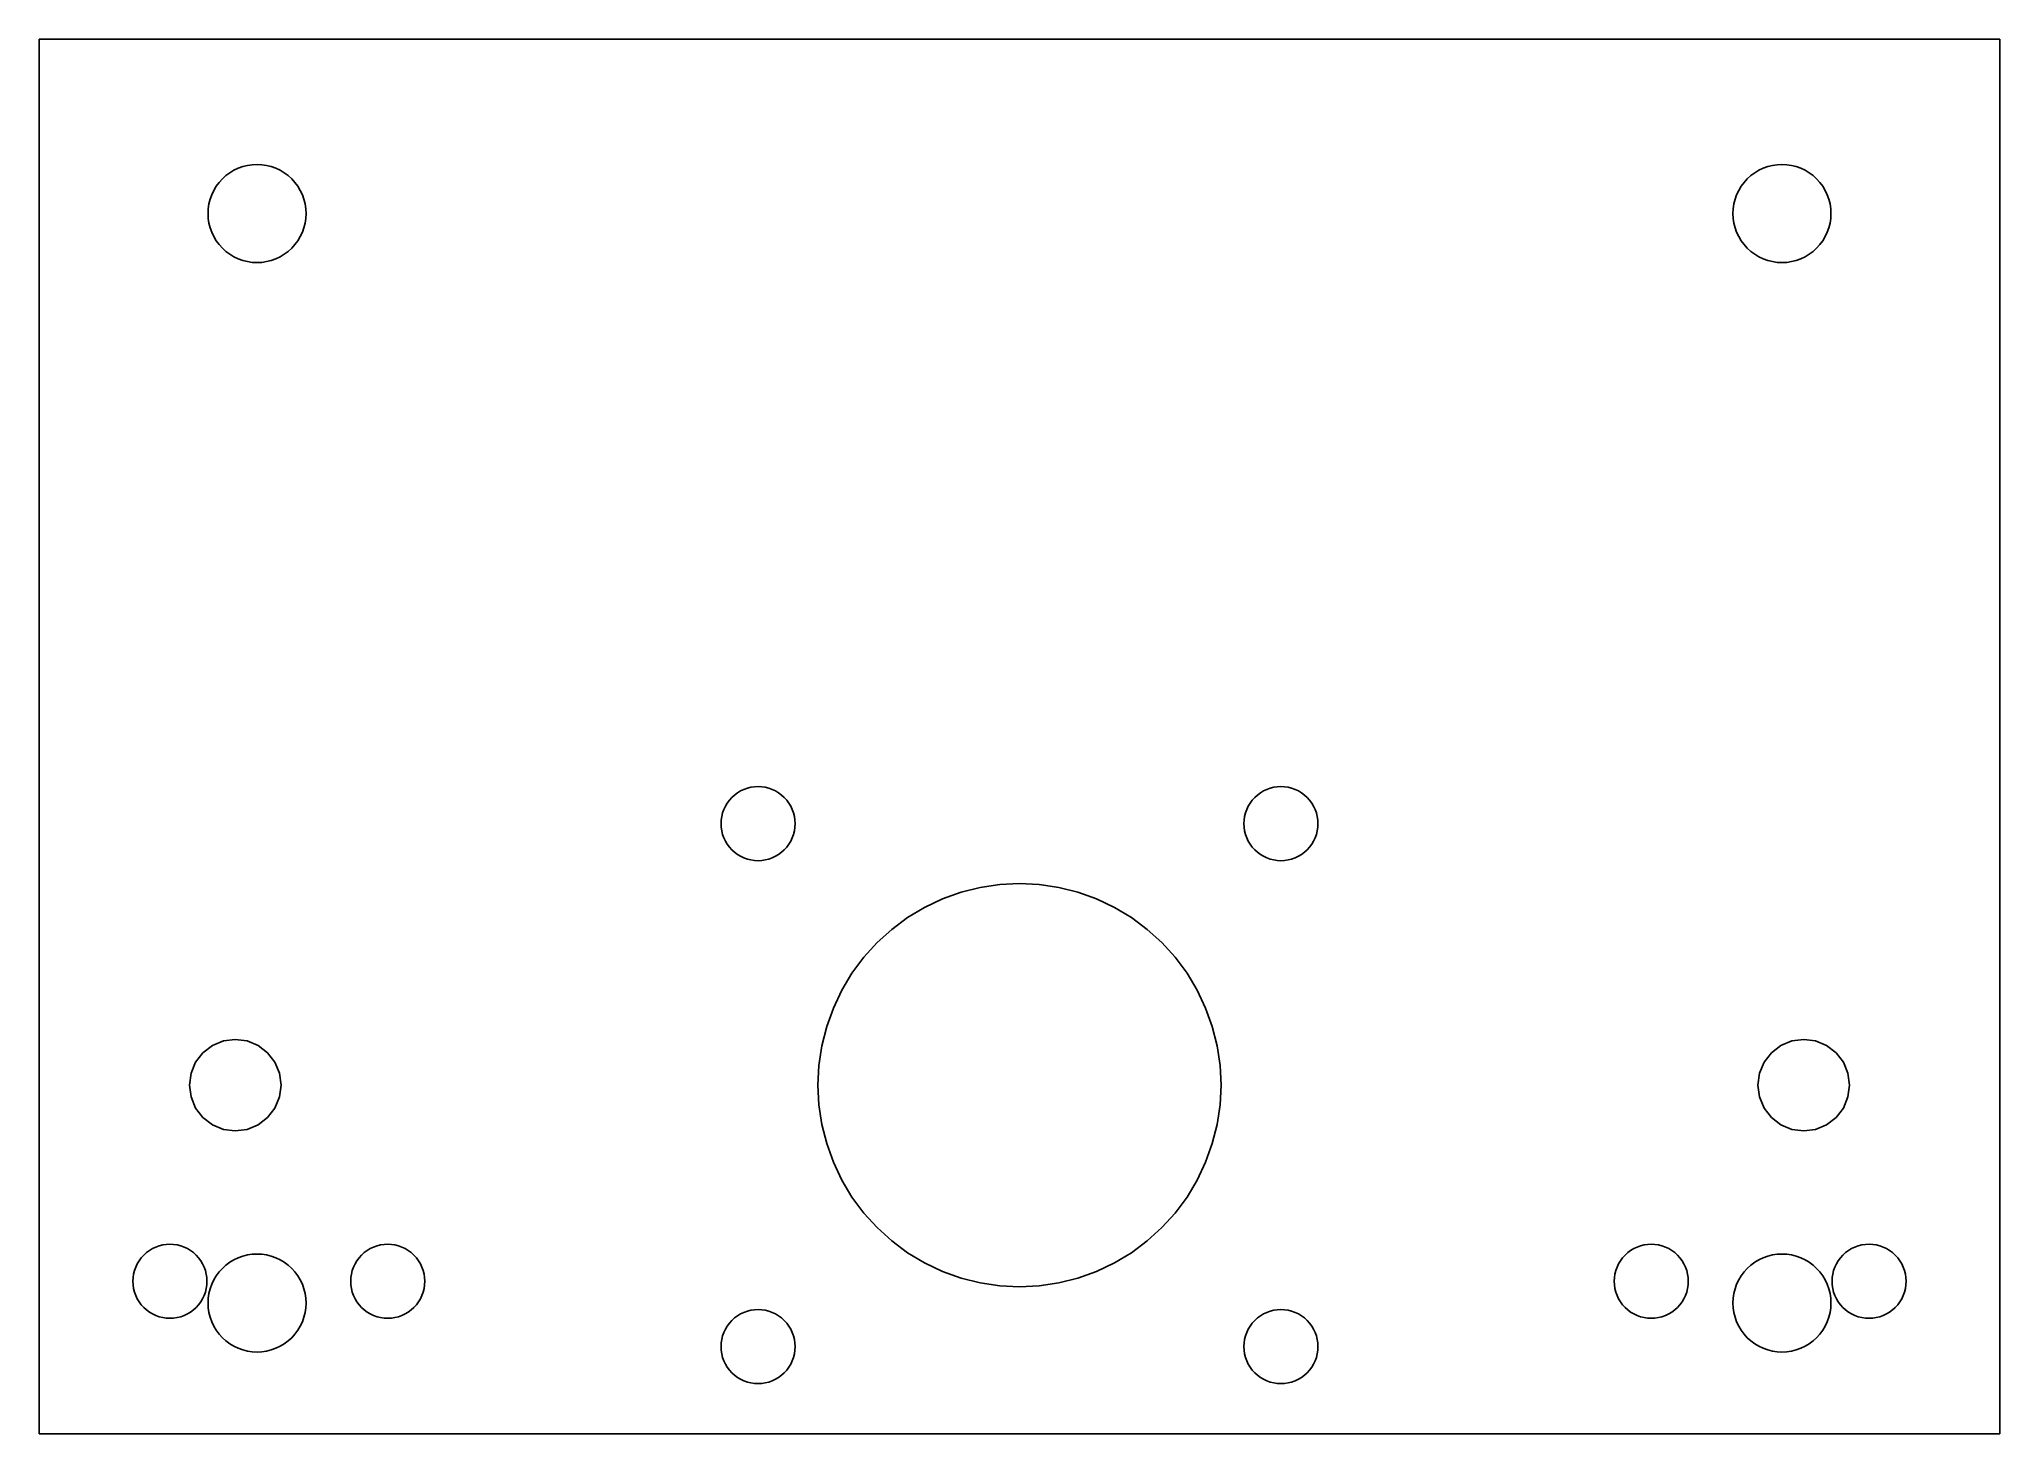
# Model space of a CAD drawing. Header units: metres. Extents: x -10 to 80, y 8 to 72.
import ezdxf

# ---------------------------------------------------------------- set-up
doc = ezdxf.new("R2010")
doc.units = ezdxf.units.M

msp = doc.modelspace()

# ---------------------------------------------------------------- linework, layer by layer
for p, q in [((80, 72), (-10, 72)), ((-10, 72), (-10, 8)), ((80, 8), (80, 72)), ((-1.59099, 65.591), (-1.42738, 65.7393)), ((-1.42738, 65.7393), (-1.25003, 65.8708)), ((-1.25003, 65.8708), (-1.06064, 65.9843)), ((-1.06064, 65.9843), (-0.86102, 66.0787)), ((-0.86102, 66.0787), (-0.65314, 66.1531)), ((-0.65314, 66.1531), (-0.43895, 66.2068)), ((-0.43895, 66.2068), (-0.22054, 66.2392)), ((-0.22054, 66.2392), (0, 66.25)), ((0, 66.25), (0.22054, 66.2392)), ((0.22054, 66.2392), (0.43895, 66.2068)), ((0.43895, 66.2068), (0.65314, 66.1531)), ((0.65314, 66.1531), (0.86102, 66.0787)), ((0.86102, 66.0787), (1.06064, 65.9843)), ((1.06064, 65.9843), (1.25003, 65.8708)), ((1.25003, 65.8708), (1.42738, 65.7393)), ((1.42738, 65.7393), (1.59099, 65.591)), ((68.409, 65.591), (68.5726, 65.7393)), ((68.5726, 65.7393), (68.75, 65.8708)), ((68.75, 65.8708), (68.9393, 65.9843)), ((68.9393, 65.9843), (69.139, 66.0787)), ((69.139, 66.0787), (69.3468, 66.1531)), ((69.3468, 66.1531), (69.561, 66.2068)), ((69.561, 66.2068), (69.7794, 66.2392)), ((69.7794, 66.2392), (70, 66.25)), ((70, 66.25), (70.2205, 66.2392)), ((70.2205, 66.2392), (70.4389, 66.2068)), ((70.4389, 66.2068), (70.6531, 66.1531)), ((70.6531, 66.1531), (70.861, 66.0787)), ((70.861, 66.0787), (71.0606, 65.9843)), ((71.0606, 65.9843), (71.25, 65.8708)), ((71.25, 65.8708), (71.4274, 65.7393)), ((71.4274, 65.7393), (71.591, 65.591)), ((-2.15311, 64.6531), (-2.07872, 64.861)), ((-2.07872, 64.861), (-1.98431, 65.0606)), ((-1.98431, 65.0606), (-1.8708, 65.25)), ((-1.8708, 65.25), (-1.73927, 65.4274)), ((-1.73927, 65.4274), (-1.59099, 65.591)), ((1.59099, 65.591), (1.73927, 65.4274)), ((1.73927, 65.4274), (1.8708, 65.25)), ((1.8708, 65.25), (1.98431, 65.0606)), ((1.98431, 65.0606), (2.07872, 64.861)), ((2.07872, 64.861), (2.15311, 64.6531)), ((67.8469, 64.6531), (67.9213, 64.861)), ((67.9213, 64.861), (68.0157, 65.0606)), ((68.0157, 65.0606), (68.1292, 65.25)), ((68.1292, 65.25), (68.2607, 65.4274)), ((68.2607, 65.4274), (68.409, 65.591)), ((71.591, 65.591), (71.7393, 65.4274)), ((71.7393, 65.4274), (71.8708, 65.25)), ((71.8708, 65.25), (71.9843, 65.0606)), ((71.9843, 65.0606), (72.0787, 64.861)), ((72.0787, 64.861), (72.1531, 64.6531)), ((-2.25, 64), (-2.23915, 64.2205)), ((-2.23915, 63.7794), (-2.25, 64)), ((-2.23915, 64.2205), (-2.20676, 64.4389)), ((-2.20676, 64.4389), (-2.15311, 64.6531)), ((2.15311, 64.6531), (2.20676, 64.4389)), ((2.20676, 64.4389), (2.23915, 64.2205)), ((2.23915, 64.2205), (2.25, 64)), ((2.25, 64), (2.23915, 63.7794)), ((67.75, 64), (67.7608, 64.2205)), ((67.7608, 63.7794), (67.75, 64)), ((67.7608, 64.2205), (67.7932, 64.4389)), ((67.7932, 64.4389), (67.8469, 64.6531)), ((72.1531, 64.6531), (72.2068, 64.4389)), ((72.2068, 64.4389), (72.2392, 64.2205)), ((72.2392, 64.2205), (72.25, 64)), ((72.25, 64), (72.2392, 63.7794)), ((-2.20676, 63.561), (-2.23915, 63.7794)), ((-2.15311, 63.3468), (-2.20676, 63.561)), ((-2.07872, 63.139), (-2.15311, 63.3468)), ((-1.98431, 62.9393), (-2.07872, 63.139)), ((2.07872, 63.139), (1.98431, 62.9393)), ((2.15311, 63.3468), (2.07872, 63.139)), ((2.20676, 63.561), (2.15311, 63.3468)), ((2.23915, 63.7794), (2.20676, 63.561)), ((67.7932, 63.561), (67.7608, 63.7794)), ((67.8469, 63.3468), (67.7932, 63.561)), ((67.9213, 63.139), (67.8469, 63.3468)), ((68.0157, 62.9393), (67.9213, 63.139)), ((72.0787, 63.139), (71.9843, 62.9393)), ((72.1531, 63.3468), (72.0787, 63.139)), ((72.2068, 63.561), (72.1531, 63.3468)), ((72.2392, 63.7794), (72.2068, 63.561)), ((-1.8708, 62.75), (-1.98431, 62.9393)), ((-1.73927, 62.5726), (-1.8708, 62.75)), ((-1.59099, 62.409), (-1.73927, 62.5726)), ((-1.42738, 62.2607), (-1.59099, 62.409)), ((-1.25003, 62.1292), (-1.42738, 62.2607)), ((-1.06064, 62.0157), (-1.25003, 62.1292)), ((1.25003, 62.1292), (1.06064, 62.0157)), ((1.42738, 62.2607), (1.25003, 62.1292)), ((1.59099, 62.409), (1.42738, 62.2607)), ((1.73927, 62.5726), (1.59099, 62.409)), ((1.8708, 62.75), (1.73927, 62.5726)), ((1.98431, 62.9393), (1.8708, 62.75)), ((68.1292, 62.75), (68.0157, 62.9393)), ((68.2607, 62.5726), (68.1292, 62.75)), ((68.409, 62.409), (68.2607, 62.5726)), ((68.5726, 62.2607), (68.409, 62.409)), ((68.75, 62.1292), (68.5726, 62.2607)), ((68.9393, 62.0157), (68.75, 62.1292)), ((71.25, 62.1292), (71.0606, 62.0157)), ((71.4274, 62.2607), (71.25, 62.1292)), ((71.591, 62.409), (71.4274, 62.2607)), ((71.7393, 62.5726), (71.591, 62.409)), ((71.8708, 62.75), (71.7393, 62.5726)), ((71.9843, 62.9393), (71.8708, 62.75)), ((-0.86102, 61.9213), (-1.06064, 62.0157)), ((-0.65314, 61.8469), (-0.86102, 61.9213)), ((-0.43895, 61.7932), (-0.65314, 61.8469)), ((-0.22054, 61.7608), (-0.43895, 61.7932)), ((0, 61.75), (-0.22054, 61.7608)), ((0.22054, 61.7608), (0, 61.75)), ((0.43895, 61.7932), (0.22054, 61.7608)), ((0.65314, 61.8469), (0.43895, 61.7932)), ((0.86102, 61.9213), (0.65314, 61.8469)), ((1.06064, 62.0157), (0.86102, 61.9213)), ((69.139, 61.9213), (68.9393, 62.0157)), ((69.3468, 61.8469), (69.139, 61.9213)), ((69.561, 61.7932), (69.3468, 61.8469)), ((69.7794, 61.7608), (69.561, 61.7932)), ((70, 61.75), (69.7794, 61.7608)), ((70.2205, 61.7608), (70, 61.75)), ((70.4389, 61.7932), (70.2205, 61.7608)), ((70.6531, 61.8469), (70.4389, 61.7932)), ((70.861, 61.9213), (70.6531, 61.8469)), ((71.0606, 62.0157), (70.861, 61.9213)), ((21.5007, 36.8014), (21.5865, 36.9445)), ((21.5865, 36.9445), (21.6859, 37.0785)), ((21.6859, 37.0785), (21.7979, 37.2021)), ((21.7979, 37.2021), (21.9215, 37.3141)), ((21.9215, 37.3141), (22.0555, 37.4135)), ((22.0555, 37.4135), (22.1986, 37.4993)), ((22.1986, 37.4993), (22.3494, 37.5706)), ((22.3494, 37.5706), (22.5065, 37.6268)), ((22.5065, 37.6268), (22.6683, 37.6673)), ((22.6683, 37.6673), (22.8334, 37.6918)), ((22.8334, 37.6918), (23, 37.7)), ((23, 37.7), (23.1666, 37.6918)), ((23.1666, 37.6918), (23.3316, 37.6673)), ((23.3316, 37.6673), (23.4935, 37.6268)), ((23.4935, 37.6268), (23.6506, 37.5706)), ((23.6506, 37.5706), (23.8014, 37.4993)), ((23.8014, 37.4993), (23.9445, 37.4135)), ((23.9445, 37.4135), (24.0785, 37.3141)), ((24.0785, 37.3141), (24.2021, 37.2021)), ((24.2021, 37.2021), (24.3141, 37.0785)), ((24.3141, 37.0785), (24.4135, 36.9445)), ((24.4135, 36.9445), (24.4993, 36.8014)), ((45.5007, 36.8014), (45.5865, 36.9445)), ((45.5865, 36.9445), (45.6859, 37.0785)), ((45.6859, 37.0785), (45.7979, 37.2021)), ((45.7979, 37.2021), (45.9215, 37.3141)), ((45.9215, 37.3141), (46.0555, 37.4135)), ((46.0555, 37.4135), (46.1986, 37.4993)), ((46.1986, 37.4993), (46.3494, 37.5706)), ((46.3494, 37.5706), (46.5065, 37.6268)), ((46.5065, 37.6268), (46.6683, 37.6673)), ((46.6683, 37.6673), (46.8334, 37.6918)), ((46.8334, 37.6918), (47, 37.7)), ((47, 37.7), (47.1666, 37.6918)), ((47.1666, 37.6918), (47.3316, 37.6673)), ((47.3316, 37.6673), (47.4935, 37.6268)), ((47.4935, 37.6268), (47.6506, 37.5706)), ((47.6506, 37.5706), (47.8014, 37.4993)), ((47.8014, 37.4993), (47.9445, 37.4135)), ((47.9445, 37.4135), (48.0785, 37.3141)), ((48.0785, 37.3141), (48.2021, 37.2021)), ((48.2021, 37.2021), (48.3141, 37.0785)), ((48.3141, 37.0785), (48.4135, 36.9445)), ((48.4135, 36.9445), (48.4993, 36.8014)), ((21.3, 36), (21.3082, 36.1666)), ((21.3082, 35.8334), (21.3, 36)), ((21.3082, 36.1666), (21.3327, 36.3316)), ((21.3327, 36.3316), (21.3732, 36.4935)), ((21.3732, 36.4935), (21.4294, 36.6506)), ((21.4294, 36.6506), (21.5007, 36.8014)), ((24.4993, 36.8014), (24.5706, 36.6506)), ((24.5706, 36.6506), (24.6268, 36.4935)), ((24.6268, 36.4935), (24.6673, 36.3316)), ((24.6673, 36.3316), (24.6918, 36.1666)), ((24.6918, 36.1666), (24.7, 36)), ((24.7, 36), (24.6918, 35.8334)), ((45.3, 36), (45.3082, 36.1666)), ((45.3082, 35.8334), (45.3, 36)), ((45.3082, 36.1666), (45.3327, 36.3316)), ((45.3327, 36.3316), (45.3732, 36.4935)), ((45.3732, 36.4935), (45.4294, 36.6506)), ((45.4294, 36.6506), (45.5007, 36.8014)), ((48.4993, 36.8014), (48.5706, 36.6506)), ((48.5706, 36.6506), (48.6268, 36.4935)), ((48.6268, 36.4935), (48.6673, 36.3316)), ((48.6673, 36.3316), (48.6918, 36.1666)), ((48.6918, 36.1666), (48.7, 36)), ((48.7, 36), (48.6918, 35.8334)), ((21.3327, 35.6683), (21.3082, 35.8334)), ((21.3732, 35.5065), (21.3327, 35.6683)), ((21.4294, 35.3494), (21.3732, 35.5065)), ((21.5007, 35.1986), (21.4294, 35.3494)), ((21.5865, 35.0555), (21.5007, 35.1986)), ((24.4993, 35.1986), (24.4135, 35.0555)), ((24.5706, 35.3494), (24.4993, 35.1986)), ((24.6268, 35.5065), (24.5706, 35.3494)), ((24.6673, 35.6683), (24.6268, 35.5065)), ((24.6918, 35.8334), (24.6673, 35.6683)), ((45.3327, 35.6683), (45.3082, 35.8334)), ((45.3732, 35.5065), (45.3327, 35.6683)), ((45.4294, 35.3494), (45.3732, 35.5065)), ((45.5007, 35.1986), (45.4294, 35.3494)), ((45.5865, 35.0555), (45.5007, 35.1986)), ((48.4993, 35.1986), (48.4135, 35.0555)), ((48.5706, 35.3494), (48.4993, 35.1986)), ((48.6268, 35.5065), (48.5706, 35.3494)), ((48.6673, 35.6683), (48.6268, 35.5065)), ((48.6918, 35.8334), (48.6673, 35.6683)), ((21.6859, 34.9215), (21.5865, 35.0555)), ((21.7979, 34.7979), (21.6859, 34.9215)), ((21.9215, 34.6859), (21.7979, 34.7979)), ((22.0555, 34.5865), (21.9215, 34.6859)), ((22.1986, 34.5007), (22.0555, 34.5865)), ((22.3494, 34.4294), (22.1986, 34.5007)), ((22.5065, 34.3732), (22.3494, 34.4294)), ((22.6683, 34.3327), (22.5065, 34.3732)), ((22.8334, 34.3082), (22.6683, 34.3327)), ((23, 34.3), (22.8334, 34.3082)), ((23.1666, 34.3082), (23, 34.3)), ((23.3316, 34.3327), (23.1666, 34.3082)), ((23.4935, 34.3732), (23.3316, 34.3327)), ((23.6506, 34.4294), (23.4935, 34.3732)), ((23.8014, 34.5007), (23.6506, 34.4294)), ((23.9445, 34.5865), (23.8014, 34.5007)), ((24.0785, 34.6859), (23.9445, 34.5865)), ((24.2021, 34.7979), (24.0785, 34.6859)), ((24.3141, 34.9215), (24.2021, 34.7979)), ((24.4135, 35.0555), (24.3141, 34.9215)), ((45.6859, 34.9215), (45.5865, 35.0555)), ((45.7979, 34.7979), (45.6859, 34.9215)), ((45.9215, 34.6859), (45.7979, 34.7979)), ((46.0555, 34.5865), (45.9215, 34.6859)), ((46.1986, 34.5007), (46.0555, 34.5865)), ((46.3494, 34.4294), (46.1986, 34.5007)), ((46.5065, 34.3732), (46.3494, 34.4294)), ((46.6683, 34.3327), (46.5065, 34.3732)), ((46.8334, 34.3082), (46.6683, 34.3327)), ((47, 34.3), (46.8334, 34.3082)), ((47.1666, 34.3082), (47, 34.3)), ((47.3316, 34.3327), (47.1666, 34.3082)), ((47.4935, 34.3732), (47.3316, 34.3327)), ((47.6506, 34.4294), (47.4935, 34.3732)), ((47.8014, 34.5007), (47.6506, 34.4294)), ((47.9445, 34.5865), (47.8014, 34.5007)), ((48.0785, 34.6859), (47.9445, 34.5865)), ((48.2021, 34.7979), (48.0785, 34.6859)), ((48.3141, 34.9215), (48.2021, 34.7979)), ((48.4135, 35.0555), (48.3141, 34.9215)), ((30.6396, 32.1578), (31.4602, 32.5459)), ((31.4602, 32.5459), (32.3149, 32.8517)), ((32.3149, 32.8517), (33.1954, 33.0723)), ((33.1954, 33.0723), (34.0933, 33.2054)), ((34.0933, 33.2054), (35, 33.25)), ((35, 33.25), (35.9066, 33.2054)), ((35.9066, 33.2054), (36.8046, 33.0723)), ((36.8046, 33.0723), (37.6851, 32.8517)), ((37.6851, 32.8517), (38.5398, 32.5459)), ((38.5398, 32.5459), (39.3604, 32.1578)), ((29.1319, 31.1503), (29.861, 31.6911)), ((29.861, 31.6911), (30.6396, 32.1578)), ((39.3604, 32.1578), (40.139, 31.6911)), ((40.139, 31.6911), (40.8681, 31.1503)), ((28.4593, 30.5407), (29.1319, 31.1503)), ((40.8681, 31.1503), (41.5407, 30.5407)), ((27.3089, 29.139), (27.8496, 29.8681)), ((27.8496, 29.8681), (28.4593, 30.5407)), ((41.5407, 30.5407), (42.1503, 29.8681)), ((42.1503, 29.8681), (42.6911, 29.139)), ((26.8422, 28.3604), (27.3089, 29.139)), ((42.6911, 29.139), (43.1578, 28.3604)), ((26.4541, 27.5398), (26.8422, 28.3604)), ((43.1578, 28.3604), (43.5459, 27.5398)), ((26.1483, 26.6851), (26.4541, 27.5398)), ((43.5459, 27.5398), (43.8517, 26.6851)), ((-1.54352, 26.0284), (-1, 26.1)), ((-1, 26.1), (-0.45647, 26.0284)), ((25.9277, 25.8046), (26.1483, 26.6851)), ((43.8517, 26.6851), (44.0723, 25.8046)), ((70.4565, 26.0284), (71, 26.1)), ((71, 26.1), (71.5435, 26.0284)), ((-2.81865, 25.05), (-2.48491, 25.4849)), ((-2.48491, 25.4849), (-2.04999, 25.8186)), ((-2.04999, 25.8186), (-1.54352, 26.0284)), ((-0.45647, 26.0284), (0.04999, 25.8186)), ((0.04999, 25.8186), (0.48491, 25.4849)), ((0.48491, 25.4849), (0.81865, 25.05)), ((25.7945, 24.9066), (25.9277, 25.8046)), ((44.0723, 25.8046), (44.2054, 24.9066)), ((69.1813, 25.05), (69.5151, 25.4849)), ((69.5151, 25.4849), (69.95, 25.8186)), ((69.95, 25.8186), (70.4565, 26.0284)), ((71.5435, 26.0284), (72.05, 25.8186)), ((72.05, 25.8186), (72.4849, 25.4849)), ((72.4849, 25.4849), (72.8186, 25.05)), ((-3.09999, 24), (-3.02844, 24.5435)), ((-3.02844, 24.5435), (-2.81865, 25.05)), ((0.81865, 25.05), (1.02844, 24.5435)), ((1.02844, 24.5435), (1.09999, 24)), ((25.75, 24), (25.7945, 24.9066)), ((44.2054, 24.9066), (44.25, 24)), ((68.9, 24), (68.9715, 24.5435)), ((68.9715, 24.5435), (69.1813, 25.05)), ((72.8186, 25.05), (73.0284, 24.5435)), ((73.0284, 24.5435), (73.1, 24)), ((-3.02844, 23.4565), (-3.09999, 24)), ((-2.81865, 22.95), (-3.02844, 23.4565)), ((1.02844, 23.4565), (0.81865, 22.95)), ((1.09999, 24), (1.02844, 23.4565)), ((25.7945, 23.0933), (25.75, 24)), ((44.25, 24), (44.2054, 23.0933)), ((68.9715, 23.4565), (68.9, 24)), ((69.1813, 22.95), (68.9715, 23.4565)), ((73.0284, 23.4565), (72.8186, 22.95)), ((73.1, 24), (73.0284, 23.4565)), ((-2.48491, 22.5151), (-2.81865, 22.95)), ((-2.04999, 22.1813), (-2.48491, 22.5151)), ((0.48491, 22.5151), (0.04999, 22.1813)), ((0.81865, 22.95), (0.48491, 22.5151)), ((25.9277, 22.1954), (25.7945, 23.0933)), ((44.2054, 23.0933), (44.0723, 22.1954)), ((69.5151, 22.5151), (69.1813, 22.95)), ((69.95, 22.1813), (69.5151, 22.5151)), ((72.4849, 22.5151), (72.05, 22.1813)), ((72.8186, 22.95), (72.4849, 22.5151)), ((-1.54352, 21.9715), (-2.04999, 22.1813)), ((-1, 21.9), (-1.54352, 21.9715)), ((-0.45647, 21.9715), (-1, 21.9)), ((0.04999, 22.1813), (-0.45647, 21.9715)), ((26.1483, 21.3149), (25.9277, 22.1954)), ((44.0723, 22.1954), (43.8517, 21.3149)), ((70.4565, 21.9715), (69.95, 22.1813)), ((71, 21.9), (70.4565, 21.9715)), ((71.5435, 21.9715), (71, 21.9)), ((72.05, 22.1813), (71.5435, 21.9715)), ((26.4541, 20.4602), (26.1483, 21.3149)), ((43.8517, 21.3149), (43.5459, 20.4602)), ((26.8422, 19.6396), (26.4541, 20.4602)), ((43.5459, 20.4602), (43.1578, 19.6396)), ((27.3089, 18.861), (26.8422, 19.6396)), ((43.1578, 19.6396), (42.6911, 18.861)), ((27.8496, 18.1319), (27.3089, 18.861)), ((28.4593, 17.4593), (27.8496, 18.1319)), ((42.1503, 18.1319), (41.5407, 17.4593)), ((42.6911, 18.861), (42.1503, 18.1319)), ((29.1319, 16.8496), (28.4593, 17.4593)), ((41.5407, 17.4593), (40.8681, 16.8496)), ((-5.31412, 16.0785), (-5.20207, 16.2021)), ((-5.20207, 16.2021), (-5.07846, 16.3141)), ((-5.07846, 16.3141), (-4.94446, 16.4135)), ((-4.94446, 16.4135), (-4.80136, 16.4993)), ((-4.80136, 16.4993), (-4.65056, 16.5706)), ((-4.65056, 16.5706), (-4.49347, 16.6268)), ((-4.49347, 16.6268), (-4.33165, 16.6673)), ((-4.33165, 16.6673), (-4.16663, 16.6918)), ((-4.16663, 16.6918), (-4, 16.7)), ((-4, 16.7), (-3.83336, 16.6918)), ((-3.83336, 16.6918), (-3.66833, 16.6673)), ((-3.66833, 16.6673), (-3.50652, 16.6268)), ((-3.50652, 16.6268), (-3.34943, 16.5706)), ((-3.34943, 16.5706), (-3.19862, 16.4993)), ((-3.19862, 16.4993), (-3.05553, 16.4135)), ((-3.05553, 16.4135), (-2.92152, 16.3141)), ((-2.92152, 16.3141), (-2.79791, 16.2021)), ((-2.79791, 16.2021), (-2.68587, 16.0785)), ((-0.65314, 16.1531), (-0.43895, 16.2068)), ((-0.43895, 16.2068), (-0.22054, 16.2392)), ((-0.22054, 16.2392), (0, 16.25)), ((0, 16.25), (0.22054, 16.2392)), ((0.22054, 16.2392), (0.43895, 16.2068)), ((0.43895, 16.2068), (0.65314, 16.1531)), ((4.68587, 16.0785), (4.79791, 16.2021)), ((4.79791, 16.2021), (4.92152, 16.3141)), ((4.92152, 16.3141), (5.05553, 16.4135)), ((5.05553, 16.4135), (5.19862, 16.4993)), ((5.19862, 16.4993), (5.34943, 16.5706)), ((5.34943, 16.5706), (5.50652, 16.6268)), ((5.50652, 16.6268), (5.66833, 16.6673)), ((5.66833, 16.6673), (5.83336, 16.6918)), ((5.83336, 16.6918), (6, 16.7)), ((6, 16.7), (6.16663, 16.6918)), ((6.16663, 16.6918), (6.33165, 16.6673)), ((6.33165, 16.6673), (6.49347, 16.6268)), ((6.49347, 16.6268), (6.65056, 16.5706)), ((6.65056, 16.5706), (6.80136, 16.4993)), ((6.80136, 16.4993), (6.94446, 16.4135)), ((6.94446, 16.4135), (7.07846, 16.3141)), ((7.07846, 16.3141), (7.20207, 16.2021)), ((7.20207, 16.2021), (7.31412, 16.0785)), ((29.861, 16.3089), (29.1319, 16.8496)), ((30.6396, 15.8422), (29.861, 16.3089)), ((40.139, 16.3089), (39.3604, 15.8422)), ((40.8681, 16.8496), (40.139, 16.3089)), ((62.6859, 16.0785), (62.7979, 16.2021)), ((62.7979, 16.2021), (62.9215, 16.3141)), ((62.9215, 16.3141), (63.0555, 16.4135)), ((63.0555, 16.4135), (63.1986, 16.4993)), ((63.1986, 16.4993), (63.3494, 16.5706)), ((63.3494, 16.5706), (63.5065, 16.6268)), ((63.5065, 16.6268), (63.6683, 16.6673)), ((63.6683, 16.6673), (63.8334, 16.6918)), ((63.8334, 16.6918), (64, 16.7)), ((64, 16.7), (64.1666, 16.6918)), ((64.1666, 16.6918), (64.3316, 16.6673)), ((64.3316, 16.6673), (64.4935, 16.6268)), ((64.4935, 16.6268), (64.6506, 16.5706)), ((64.6506, 16.5706), (64.8014, 16.4993)), ((64.8014, 16.4993), (64.9445, 16.4135)), ((64.9445, 16.4135), (65.0785, 16.3141)), ((65.0785, 16.3141), (65.2021, 16.2021)), ((65.2021, 16.2021), (65.3141, 16.0785)), ((69.3468, 16.1531), (69.561, 16.2068)), ((69.561, 16.2068), (69.7794, 16.2392)), ((69.7794, 16.2392), (70, 16.25)), ((70, 16.25), (70.2205, 16.2392)), ((70.2205, 16.2392), (70.4389, 16.2068)), ((70.4389, 16.2068), (70.6531, 16.1531)), ((72.6859, 16.0785), (72.7979, 16.2021)), ((72.7979, 16.2021), (72.9215, 16.3141)), ((72.9215, 16.3141), (73.0555, 16.4135)), ((73.0555, 16.4135), (73.1986, 16.4993)), ((73.1986, 16.4993), (73.3494, 16.5706)), ((73.3494, 16.5706), (73.5065, 16.6268)), ((73.5065, 16.6268), (73.6683, 16.6673)), ((73.6683, 16.6673), (73.8334, 16.6918)), ((73.8334, 16.6918), (74, 16.7)), ((74, 16.7), (74.1666, 16.6918)), ((74.1666, 16.6918), (74.3316, 16.6673)), ((74.3316, 16.6673), (74.4935, 16.6268)), ((74.4935, 16.6268), (74.6506, 16.5706)), ((74.6506, 16.5706), (74.8014, 16.4993)), ((74.8014, 16.4993), (74.9445, 16.4135)), ((74.9445, 16.4135), (75.0785, 16.3141)), ((75.0785, 16.3141), (75.2021, 16.2021)), ((75.2021, 16.2021), (75.3141, 16.0785)), ((-5.6918, 15.1666), (-5.66733, 15.3316)), ((-5.66733, 15.3316), (-5.62679, 15.4935)), ((-5.62679, 15.4935), (-5.57059, 15.6506)), ((-5.57059, 15.6506), (-5.49925, 15.8014)), ((-5.49925, 15.8014), (-5.4135, 15.9445)), ((-5.4135, 15.9445), (-5.31412, 16.0785)), ((-2.68587, 16.0785), (-2.58649, 15.9445)), ((-2.58649, 15.9445), (-2.50073, 15.8014)), ((-2.50073, 15.8014), (-2.4294, 15.6506)), ((-2.4294, 15.6506), (-2.3732, 15.4935)), ((-2.3732, 15.4935), (-2.33266, 15.3316)), ((-2.33266, 15.3316), (-2.30818, 15.1666)), ((-1.8708, 15.25), (-1.73927, 15.4274)), ((-1.73927, 15.4274), (-1.59099, 15.591)), ((-1.59099, 15.591), (-1.42738, 15.7393)), ((-1.42738, 15.7393), (-1.25003, 15.8708)), ((-1.25003, 15.8708), (-1.06064, 15.9843)), ((-1.06064, 15.9843), (-0.86102, 16.0787)), ((-0.86102, 16.0787), (-0.65314, 16.1531)), ((0.65314, 16.1531), (0.86102, 16.0787)), ((0.86102, 16.0787), (1.06064, 15.9843)), ((1.06064, 15.9843), (1.25003, 15.8708)), ((1.25003, 15.8708), (1.42738, 15.7393)), ((1.42738, 15.7393), (1.59099, 15.591)), ((1.59099, 15.591), (1.73927, 15.4274)), ((1.73927, 15.4274), (1.8708, 15.25)), ((4.30818, 15.1666), (4.33266, 15.3316)), ((4.33266, 15.3316), (4.3732, 15.4935)), ((4.3732, 15.4935), (4.4294, 15.6506)), ((4.4294, 15.6506), (4.50073, 15.8014)), ((4.50073, 15.8014), (4.58649, 15.9445)), ((4.58649, 15.9445), (4.68587, 16.0785)), ((7.31412, 16.0785), (7.4135, 15.9445)), ((7.4135, 15.9445), (7.49925, 15.8014)), ((7.49925, 15.8014), (7.57059, 15.6506)), ((7.57059, 15.6506), (7.62679, 15.4935)), ((7.62679, 15.4935), (7.66733, 15.3316)), ((7.66733, 15.3316), (7.6918, 15.1666)), ((31.4602, 15.4541), (30.6396, 15.8422)), ((32.3149, 15.1483), (31.4602, 15.4541)), ((38.5398, 15.4541), (37.6851, 15.1483)), ((39.3604, 15.8422), (38.5398, 15.4541)), ((62.3082, 15.1666), (62.3327, 15.3316)), ((62.3327, 15.3316), (62.3732, 15.4935)), ((62.3732, 15.4935), (62.4294, 15.6506)), ((62.4294, 15.6506), (62.5007, 15.8014)), ((62.5007, 15.8014), (62.5865, 15.9445)), ((62.5865, 15.9445), (62.6859, 16.0785)), ((65.3141, 16.0785), (65.4135, 15.9445)), ((65.4135, 15.9445), (65.4993, 15.8014)), ((65.4993, 15.8014), (65.5706, 15.6506)), ((65.5706, 15.6506), (65.6268, 15.4935)), ((65.6268, 15.4935), (65.6673, 15.3316)), ((65.6673, 15.3316), (65.6918, 15.1666)), ((68.1292, 15.25), (68.2607, 15.4274)), ((68.2607, 15.4274), (68.409, 15.591)), ((68.409, 15.591), (68.5726, 15.7393)), ((68.5726, 15.7393), (68.75, 15.8708)), ((68.75, 15.8708), (68.9393, 15.9843)), ((68.9393, 15.9843), (69.139, 16.0787)), ((69.139, 16.0787), (69.3468, 16.1531)), ((70.6531, 16.1531), (70.861, 16.0787)), ((70.861, 16.0787), (71.0606, 15.9843)), ((71.0606, 15.9843), (71.25, 15.8708)), ((71.25, 15.8708), (71.4274, 15.7393)), ((71.4274, 15.7393), (71.591, 15.591)), ((71.591, 15.591), (71.7393, 15.4274)), ((71.7393, 15.4274), (71.8708, 15.25)), ((72.3082, 15.1666), (72.3327, 15.3316)), ((72.3327, 15.3316), (72.3732, 15.4935)), ((72.3732, 15.4935), (72.4294, 15.6506)), ((72.4294, 15.6506), (72.5007, 15.8014)), ((72.5007, 15.8014), (72.5865, 15.9445)), ((72.5865, 15.9445), (72.6859, 16.0785)), ((75.3141, 16.0785), (75.4135, 15.9445)), ((75.4135, 15.9445), (75.4993, 15.8014)), ((75.4993, 15.8014), (75.5706, 15.6506)), ((75.5706, 15.6506), (75.6268, 15.4935)), ((75.6268, 15.4935), (75.6673, 15.3316)), ((75.6673, 15.3316), (75.6918, 15.1666)), ((-5.7, 15), (-5.6918, 15.1666)), ((-5.6918, 14.8334), (-5.7, 15)), ((-5.66733, 14.6683), (-5.6918, 14.8334)), ((-5.62679, 14.5065), (-5.66733, 14.6683)), ((-5.57059, 14.3494), (-5.62679, 14.5065)), ((-2.3732, 14.5065), (-2.4294, 14.3494)), ((-2.33266, 14.6683), (-2.3732, 14.5065)), ((-2.30818, 14.8334), (-2.33266, 14.6683)), ((-2.30818, 15.1666), (-2.29999, 15)), ((-2.29999, 15), (-2.30818, 14.8334)), ((-2.23915, 14.2205), (-2.20676, 14.4389)), ((-2.20676, 14.4389), (-2.15311, 14.6531)), ((-2.15311, 14.6531), (-2.07872, 14.861)), ((-2.07872, 14.861), (-1.98431, 15.0606)), ((-1.98431, 15.0606), (-1.8708, 15.25)), ((1.8708, 15.25), (1.98431, 15.0606)), ((1.98431, 15.0606), (2.07872, 14.861)), ((2.07872, 14.861), (2.15311, 14.6531)), ((2.15311, 14.6531), (2.20676, 14.4389)), ((2.20676, 14.4389), (2.23915, 14.2205)), ((4.29999, 15), (4.30818, 15.1666)), ((4.30818, 14.8334), (4.29999, 15)), ((4.33266, 14.6683), (4.30818, 14.8334)), ((4.3732, 14.5065), (4.33266, 14.6683)), ((4.4294, 14.3494), (4.3732, 14.5065)), ((7.62679, 14.5065), (7.57059, 14.3494)), ((7.66733, 14.6683), (7.62679, 14.5065)), ((7.6918, 14.8334), (7.66733, 14.6683)), ((7.6918, 15.1666), (7.7, 15)), ((7.7, 15), (7.6918, 14.8334)), ((33.1954, 14.9277), (32.3149, 15.1483)), ((34.0933, 14.7945), (33.1954, 14.9277)), ((35, 14.75), (34.0933, 14.7945)), ((35.9066, 14.7945), (35, 14.75)), ((36.8046, 14.9277), (35.9066, 14.7945)), ((37.6851, 15.1483), (36.8046, 14.9277)), ((62.3, 15), (62.3082, 15.1666)), ((62.3082, 14.8334), (62.3, 15)), ((62.3327, 14.6683), (62.3082, 14.8334)), ((62.3732, 14.5065), (62.3327, 14.6683)), ((62.4294, 14.3494), (62.3732, 14.5065)), ((65.6268, 14.5065), (65.5706, 14.3494)), ((65.6673, 14.6683), (65.6268, 14.5065)), ((65.6918, 14.8334), (65.6673, 14.6683)), ((65.6918, 15.1666), (65.7, 15)), ((65.7, 15), (65.6918, 14.8334)), ((67.7608, 14.2205), (67.7932, 14.4389)), ((67.7932, 14.4389), (67.8469, 14.6531)), ((67.8469, 14.6531), (67.9213, 14.861)), ((67.9213, 14.861), (68.0157, 15.0606)), ((68.0157, 15.0606), (68.1292, 15.25)), ((71.8708, 15.25), (71.9843, 15.0606)), ((71.9843, 15.0606), (72.0787, 14.861)), ((72.0787, 14.861), (72.1531, 14.6531)), ((72.1531, 14.6531), (72.2068, 14.4389)), ((72.2068, 14.4389), (72.2392, 14.2205)), ((72.3, 15), (72.3082, 15.1666)), ((72.3082, 14.8334), (72.3, 15)), ((72.3327, 14.6683), (72.3082, 14.8334)), ((72.3732, 14.5065), (72.3327, 14.6683)), ((72.4294, 14.3494), (72.3732, 14.5065)), ((75.6268, 14.5065), (75.5706, 14.3494)), ((75.6673, 14.6683), (75.6268, 14.5065)), ((75.6918, 14.8334), (75.6673, 14.6683)), ((75.6918, 15.1666), (75.7, 15)), ((75.7, 15), (75.6918, 14.8334)), ((-5.49925, 14.1986), (-5.57059, 14.3494)), ((-5.4135, 14.0555), (-5.49925, 14.1986)), ((-5.31412, 13.9215), (-5.4135, 14.0555)), ((-5.20207, 13.7979), (-5.31412, 13.9215)), ((-5.07846, 13.6859), (-5.20207, 13.7979)), ((-4.94446, 13.5865), (-5.07846, 13.6859)), ((-4.80136, 13.5007), (-4.94446, 13.5865)), ((-4.65056, 13.4294), (-4.80136, 13.5007)), ((-3.19862, 13.5007), (-3.34943, 13.4294)), ((-3.05553, 13.5865), (-3.19862, 13.5007)), ((-2.92152, 13.6859), (-3.05553, 13.5865)), ((-2.79791, 13.7979), (-2.92152, 13.6859)), ((-2.68587, 13.9215), (-2.79791, 13.7979)), ((-2.58649, 14.0555), (-2.68587, 13.9215)), ((-2.50073, 14.1986), (-2.58649, 14.0555)), ((-2.4294, 14.3494), (-2.50073, 14.1986)), ((-2.25, 14), (-2.23915, 14.2205)), ((-2.23915, 13.7794), (-2.25, 14)), ((-2.20676, 13.561), (-2.23915, 13.7794)), ((-2.15311, 13.3468), (-2.20676, 13.561)), ((2.20676, 13.561), (2.15311, 13.3468)), ((2.23915, 13.7794), (2.20676, 13.561)), ((2.23915, 14.2205), (2.25, 14)), ((2.25, 14), (2.23915, 13.7794)), ((4.50073, 14.1986), (4.4294, 14.3494)), ((4.58649, 14.0555), (4.50073, 14.1986)), ((4.68587, 13.9215), (4.58649, 14.0555)), ((4.79791, 13.7979), (4.68587, 13.9215)), ((4.92152, 13.6859), (4.79791, 13.7979)), ((5.05553, 13.5865), (4.92152, 13.6859)), ((5.19862, 13.5007), (5.05553, 13.5865)), ((5.34943, 13.4294), (5.19862, 13.5007)), ((6.80136, 13.5007), (6.65056, 13.4294)), ((6.94446, 13.5865), (6.80136, 13.5007)), ((7.07846, 13.6859), (6.94446, 13.5865)), ((7.20207, 13.7979), (7.07846, 13.6859)), ((7.31412, 13.9215), (7.20207, 13.7979)), ((7.4135, 14.0555), (7.31412, 13.9215)), ((7.49925, 14.1986), (7.4135, 14.0555)), ((7.57059, 14.3494), (7.49925, 14.1986)), ((22.1986, 13.4993), (22.3494, 13.5706)), ((22.3494, 13.5706), (22.5065, 13.6268)), ((22.5065, 13.6268), (22.6683, 13.6673)), ((22.6683, 13.6673), (22.8334, 13.6918)), ((22.8334, 13.6918), (23, 13.7)), ((23, 13.7), (23.1666, 13.6918)), ((23.1666, 13.6918), (23.3316, 13.6673)), ((23.3316, 13.6673), (23.4935, 13.6268)), ((23.4935, 13.6268), (23.6506, 13.5706)), ((23.6506, 13.5706), (23.8014, 13.4993)), ((46.1986, 13.4993), (46.3494, 13.5706)), ((46.3494, 13.5706), (46.5065, 13.6268)), ((46.5065, 13.6268), (46.6683, 13.6673)), ((46.6683, 13.6673), (46.8334, 13.6918)), ((46.8334, 13.6918), (47, 13.7)), ((47, 13.7), (47.1666, 13.6918)), ((47.1666, 13.6918), (47.3316, 13.6673)), ((47.3316, 13.6673), (47.4935, 13.6268)), ((47.4935, 13.6268), (47.6506, 13.5706)), ((47.6506, 13.5706), (47.8014, 13.4993)), ((62.5007, 14.1986), (62.4294, 14.3494)), ((62.5865, 14.0555), (62.5007, 14.1986)), ((62.6859, 13.9215), (62.5865, 14.0555)), ((62.7979, 13.7979), (62.6859, 13.9215)), ((62.9215, 13.6859), (62.7979, 13.7979)), ((63.0555, 13.5865), (62.9215, 13.6859)), ((63.1986, 13.5007), (63.0555, 13.5865)), ((63.3494, 13.4294), (63.1986, 13.5007)), ((64.8014, 13.5007), (64.6506, 13.4294)), ((64.9445, 13.5865), (64.8014, 13.5007)), ((65.0785, 13.6859), (64.9445, 13.5865)), ((65.2021, 13.7979), (65.0785, 13.6859)), ((65.3141, 13.9215), (65.2021, 13.7979)), ((65.4135, 14.0555), (65.3141, 13.9215)), ((65.4993, 14.1986), (65.4135, 14.0555)), ((65.5706, 14.3494), (65.4993, 14.1986)), ((67.75, 14), (67.7608, 14.2205)), ((67.7608, 13.7794), (67.75, 14)), ((67.7932, 13.561), (67.7608, 13.7794)), ((67.8469, 13.3468), (67.7932, 13.561)), ((72.2068, 13.561), (72.1531, 13.3468)), ((72.2392, 13.7794), (72.2068, 13.561)), ((72.2392, 14.2205), (72.25, 14)), ((72.25, 14), (72.2392, 13.7794)), ((72.5007, 14.1986), (72.4294, 14.3494)), ((72.5865, 14.0555), (72.5007, 14.1986)), ((72.6859, 13.9215), (72.5865, 14.0555)), ((72.7979, 13.7979), (72.6859, 13.9215)), ((72.9215, 13.6859), (72.7979, 13.7979)), ((73.0555, 13.5865), (72.9215, 13.6859)), ((73.1986, 13.5007), (73.0555, 13.5865)), ((73.3494, 13.4294), (73.1986, 13.5007)), ((74.8014, 13.5007), (74.6506, 13.4294)), ((74.9445, 13.5865), (74.8014, 13.5007)), ((75.0785, 13.6859), (74.9445, 13.5865)), ((75.2021, 13.7979), (75.0785, 13.6859)), ((75.3141, 13.9215), (75.2021, 13.7979)), ((75.4135, 14.0555), (75.3141, 13.9215)), ((75.4993, 14.1986), (75.4135, 14.0555)), ((75.5706, 14.3494), (75.4993, 14.1986)), ((-4.49347, 13.3732), (-4.65056, 13.4294)), ((-4.33165, 13.3327), (-4.49347, 13.3732)), ((-4.16663, 13.3082), (-4.33165, 13.3327)), ((-4, 13.3), (-4.16663, 13.3082)), ((-3.83336, 13.3082), (-4, 13.3)), ((-3.66833, 13.3327), (-3.83336, 13.3082)), ((-3.50652, 13.3732), (-3.66833, 13.3327)), ((-3.34943, 13.4294), (-3.50652, 13.3732)), ((-2.07872, 13.139), (-2.15311, 13.3468)), ((-1.98431, 12.9393), (-2.07872, 13.139)), ((-1.8708, 12.75), (-1.98431, 12.9393)), ((-1.73927, 12.5726), (-1.8708, 12.75)), ((1.8708, 12.75), (1.73927, 12.5726)), ((1.98431, 12.9393), (1.8708, 12.75)), ((2.07872, 13.139), (1.98431, 12.9393)), ((2.15311, 13.3468), (2.07872, 13.139)), ((5.50652, 13.3732), (5.34943, 13.4294)), ((5.66833, 13.3327), (5.50652, 13.3732)), ((5.83336, 13.3082), (5.66833, 13.3327)), ((6, 13.3), (5.83336, 13.3082)), ((6.16663, 13.3082), (6, 13.3)), ((6.33165, 13.3327), (6.16663, 13.3082)), ((6.49347, 13.3732), (6.33165, 13.3327)), ((6.65056, 13.4294), (6.49347, 13.3732)), ((21.3732, 12.4935), (21.4294, 12.6506)), ((21.4294, 12.6506), (21.5007, 12.8014)), ((21.5007, 12.8014), (21.5865, 12.9445)), ((21.5865, 12.9445), (21.6859, 13.0785)), ((21.6859, 13.0785), (21.7979, 13.2021)), ((21.7979, 13.2021), (21.9215, 13.3141)), ((21.9215, 13.3141), (22.0555, 13.4135)), ((22.0555, 13.4135), (22.1986, 13.4993)), ((23.8014, 13.4993), (23.9445, 13.4135)), ((23.9445, 13.4135), (24.0785, 13.3141)), ((24.0785, 13.3141), (24.2021, 13.2021)), ((24.2021, 13.2021), (24.3141, 13.0785)), ((24.3141, 13.0785), (24.4135, 12.9445)), ((24.4135, 12.9445), (24.4993, 12.8014)), ((24.4993, 12.8014), (24.5706, 12.6506)), ((24.5706, 12.6506), (24.6268, 12.4935)), ((45.3732, 12.4935), (45.4294, 12.6506)), ((45.4294, 12.6506), (45.5007, 12.8014)), ((45.5007, 12.8014), (45.5865, 12.9445)), ((45.5865, 12.9445), (45.6859, 13.0785)), ((45.6859, 13.0785), (45.7979, 13.2021)), ((45.7979, 13.2021), (45.9215, 13.3141)), ((45.9215, 13.3141), (46.0555, 13.4135)), ((46.0555, 13.4135), (46.1986, 13.4993)), ((47.8014, 13.4993), (47.9445, 13.4135)), ((47.9445, 13.4135), (48.0785, 13.3141)), ((48.0785, 13.3141), (48.2021, 13.2021)), ((48.2021, 13.2021), (48.3141, 13.0785)), ((48.3141, 13.0785), (48.4135, 12.9445)), ((48.4135, 12.9445), (48.4993, 12.8014)), ((48.4993, 12.8014), (48.5706, 12.6506)), ((48.5706, 12.6506), (48.6268, 12.4935)), ((63.5065, 13.3732), (63.3494, 13.4294)), ((63.6683, 13.3327), (63.5065, 13.3732)), ((63.8334, 13.3082), (63.6683, 13.3327)), ((64, 13.3), (63.8334, 13.3082)), ((64.1666, 13.3082), (64, 13.3)), ((64.3316, 13.3327), (64.1666, 13.3082)), ((64.4935, 13.3732), (64.3316, 13.3327)), ((64.6506, 13.4294), (64.4935, 13.3732)), ((67.9213, 13.139), (67.8469, 13.3468)), ((68.0157, 12.9393), (67.9213, 13.139)), ((68.1292, 12.75), (68.0157, 12.9393)), ((68.2607, 12.5726), (68.1292, 12.75)), ((71.8708, 12.75), (71.7393, 12.5726)), ((71.9843, 12.9393), (71.8708, 12.75)), ((72.0787, 13.139), (71.9843, 12.9393)), ((72.1531, 13.3468), (72.0787, 13.139)), ((73.5065, 13.3732), (73.3494, 13.4294)), ((73.6683, 13.3327), (73.5065, 13.3732)), ((73.8334, 13.3082), (73.6683, 13.3327)), ((74, 13.3), (73.8334, 13.3082)), ((74.1666, 13.3082), (74, 13.3)), ((74.3316, 13.3327), (74.1666, 13.3082)), ((74.4935, 13.3732), (74.3316, 13.3327)), ((74.6506, 13.4294), (74.4935, 13.3732)), ((-1.59099, 12.409), (-1.73927, 12.5726)), ((-1.42738, 12.2607), (-1.59099, 12.409)), ((-1.25003, 12.1292), (-1.42738, 12.2607)), ((-1.06064, 12.0157), (-1.25003, 12.1292)), ((-0.86102, 11.9213), (-1.06064, 12.0157)), ((-0.65314, 11.8469), (-0.86102, 11.9213)), ((-0.43895, 11.7932), (-0.65314, 11.8469)), ((-0.22054, 11.7608), (-0.43895, 11.7932)), ((0, 11.75), (-0.22054, 11.7608)), ((0.22054, 11.7608), (0, 11.75)), ((0.43895, 11.7932), (0.22054, 11.7608)), ((0.65314, 11.8469), (0.43895, 11.7932)), ((0.86102, 11.9213), (0.65314, 11.8469)), ((1.06064, 12.0157), (0.86102, 11.9213)), ((1.25003, 12.1292), (1.06064, 12.0157)), ((1.42738, 12.2607), (1.25003, 12.1292)), ((1.59099, 12.409), (1.42738, 12.2607)), ((1.73927, 12.5726), (1.59099, 12.409)), ((21.3, 12), (21.3082, 12.1666)), ((21.3082, 11.8334), (21.3, 12)), ((21.3082, 12.1666), (21.3327, 12.3316)), ((21.3327, 11.6683), (21.3082, 11.8334)), ((21.3327, 12.3316), (21.3732, 12.4935)), ((24.6268, 12.4935), (24.6673, 12.3316)), ((24.6673, 12.3316), (24.6918, 12.1666)), ((24.6918, 11.8334), (24.6673, 11.6683)), ((24.6918, 12.1666), (24.7, 12)), ((24.7, 12), (24.6918, 11.8334)), ((45.3, 12), (45.3082, 12.1666)), ((45.3082, 11.8334), (45.3, 12)), ((45.3082, 12.1666), (45.3327, 12.3316)), ((45.3327, 11.6683), (45.3082, 11.8334)), ((45.3327, 12.3316), (45.3732, 12.4935)), ((48.6268, 12.4935), (48.6673, 12.3316)), ((48.6673, 12.3316), (48.6918, 12.1666)), ((48.6918, 11.8334), (48.6673, 11.6683)), ((48.6918, 12.1666), (48.7, 12)), ((48.7, 12), (48.6918, 11.8334)), ((68.409, 12.409), (68.2607, 12.5726)), ((68.5726, 12.2607), (68.409, 12.409)), ((68.75, 12.1292), (68.5726, 12.2607)), ((68.9393, 12.0157), (68.75, 12.1292)), ((69.139, 11.9213), (68.9393, 12.0157)), ((69.3468, 11.8469), (69.139, 11.9213)), ((69.561, 11.7932), (69.3468, 11.8469)), ((69.7794, 11.7608), (69.561, 11.7932)), ((70, 11.75), (69.7794, 11.7608)), ((70.2205, 11.7608), (70, 11.75)), ((70.4389, 11.7932), (70.2205, 11.7608)), ((70.6531, 11.8469), (70.4389, 11.7932)), ((70.861, 11.9213), (70.6531, 11.8469)), ((71.0606, 12.0157), (70.861, 11.9213)), ((71.25, 12.1292), (71.0606, 12.0157)), ((71.4274, 12.2607), (71.25, 12.1292)), ((71.591, 12.409), (71.4274, 12.2607)), ((71.7393, 12.5726), (71.591, 12.409)), ((21.3732, 11.5065), (21.3327, 11.6683)), ((21.4294, 11.3494), (21.3732, 11.5065)), ((21.5007, 11.1986), (21.4294, 11.3494)), ((21.5865, 11.0555), (21.5007, 11.1986)), ((21.6859, 10.9215), (21.5865, 11.0555)), ((21.7979, 10.7979), (21.6859, 10.9215)), ((24.3141, 10.9215), (24.2021, 10.7979)), ((24.4135, 11.0555), (24.3141, 10.9215)), ((24.4993, 11.1986), (24.4135, 11.0555)), ((24.5706, 11.3494), (24.4993, 11.1986)), ((24.6268, 11.5065), (24.5706, 11.3494)), ((24.6673, 11.6683), (24.6268, 11.5065)), ((45.3732, 11.5065), (45.3327, 11.6683)), ((45.4294, 11.3494), (45.3732, 11.5065)), ((45.5007, 11.1986), (45.4294, 11.3494)), ((45.5865, 11.0555), (45.5007, 11.1986)), ((45.6859, 10.9215), (45.5865, 11.0555)), ((45.7979, 10.7979), (45.6859, 10.9215)), ((48.3141, 10.9215), (48.2021, 10.7979)), ((48.4135, 11.0555), (48.3141, 10.9215)), ((48.4993, 11.1986), (48.4135, 11.0555)), ((48.5706, 11.3494), (48.4993, 11.1986)), ((48.6268, 11.5065), (48.5706, 11.3494)), ((48.6673, 11.6683), (48.6268, 11.5065)), ((21.9215, 10.6859), (21.7979, 10.7979)), ((22.0555, 10.5865), (21.9215, 10.6859)), ((22.1986, 10.5007), (22.0555, 10.5865)), ((22.3494, 10.4294), (22.1986, 10.5007)), ((22.5065, 10.3732), (22.3494, 10.4294)), ((22.6683, 10.3327), (22.5065, 10.3732)), ((22.8334, 10.3082), (22.6683, 10.3327)), ((23, 10.3), (22.8334, 10.3082)), ((23.1666, 10.3082), (23, 10.3)), ((23.3316, 10.3327), (23.1666, 10.3082)), ((23.4935, 10.3732), (23.3316, 10.3327)), ((23.6506, 10.4294), (23.4935, 10.3732)), ((23.8014, 10.5007), (23.6506, 10.4294)), ((23.9445, 10.5865), (23.8014, 10.5007)), ((24.0785, 10.6859), (23.9445, 10.5865)), ((24.2021, 10.7979), (24.0785, 10.6859)), ((45.9215, 10.6859), (45.7979, 10.7979)), ((46.0555, 10.5865), (45.9215, 10.6859)), ((46.1986, 10.5007), (46.0555, 10.5865)), ((46.3494, 10.4294), (46.1986, 10.5007)), ((46.5065, 10.3732), (46.3494, 10.4294)), ((46.6683, 10.3327), (46.5065, 10.3732)), ((46.8334, 10.3082), (46.6683, 10.3327)), ((47, 10.3), (46.8334, 10.3082)), ((47.1666, 10.3082), (47, 10.3)), ((47.3316, 10.3327), (47.1666, 10.3082)), ((47.4935, 10.3732), (47.3316, 10.3327)), ((47.6506, 10.4294), (47.4935, 10.3732)), ((47.8014, 10.5007), (47.6506, 10.4294)), ((47.9445, 10.5865), (47.8014, 10.5007)), ((48.0785, 10.6859), (47.9445, 10.5865)), ((48.2021, 10.7979), (48.0785, 10.6859)), ((-10, 8), (80, 8))]:
    msp.add_line(p, q)

doc.saveas('drawing.dxf')
